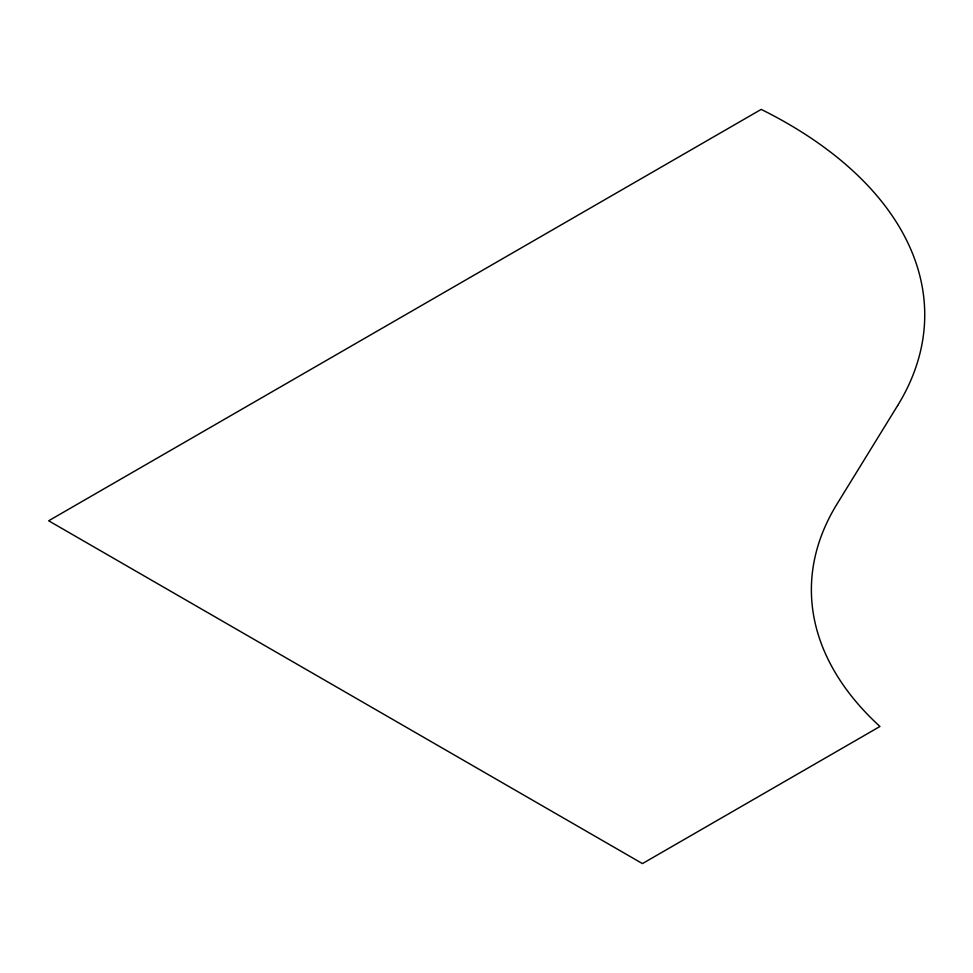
<?xml version="1.0" encoding="UTF-8"?>
<svg xmlns="http://www.w3.org/2000/svg" width="973" height="973" viewBox="0 0 973 973"><rect width="100%" height="100%" fill="white"/><g stroke="black" fill="none" stroke-linecap="round" stroke-linejoin="round"><path stroke-width="1.46" d="M897.653 405.534L836.975 504.099A443.056 255.802 0 0 0 879.957 726.478L642.435 863.598L48.65 520.786L761.202 109.402A468.95 270.749 0 0 1 897.653 405.534"/></g></svg>
